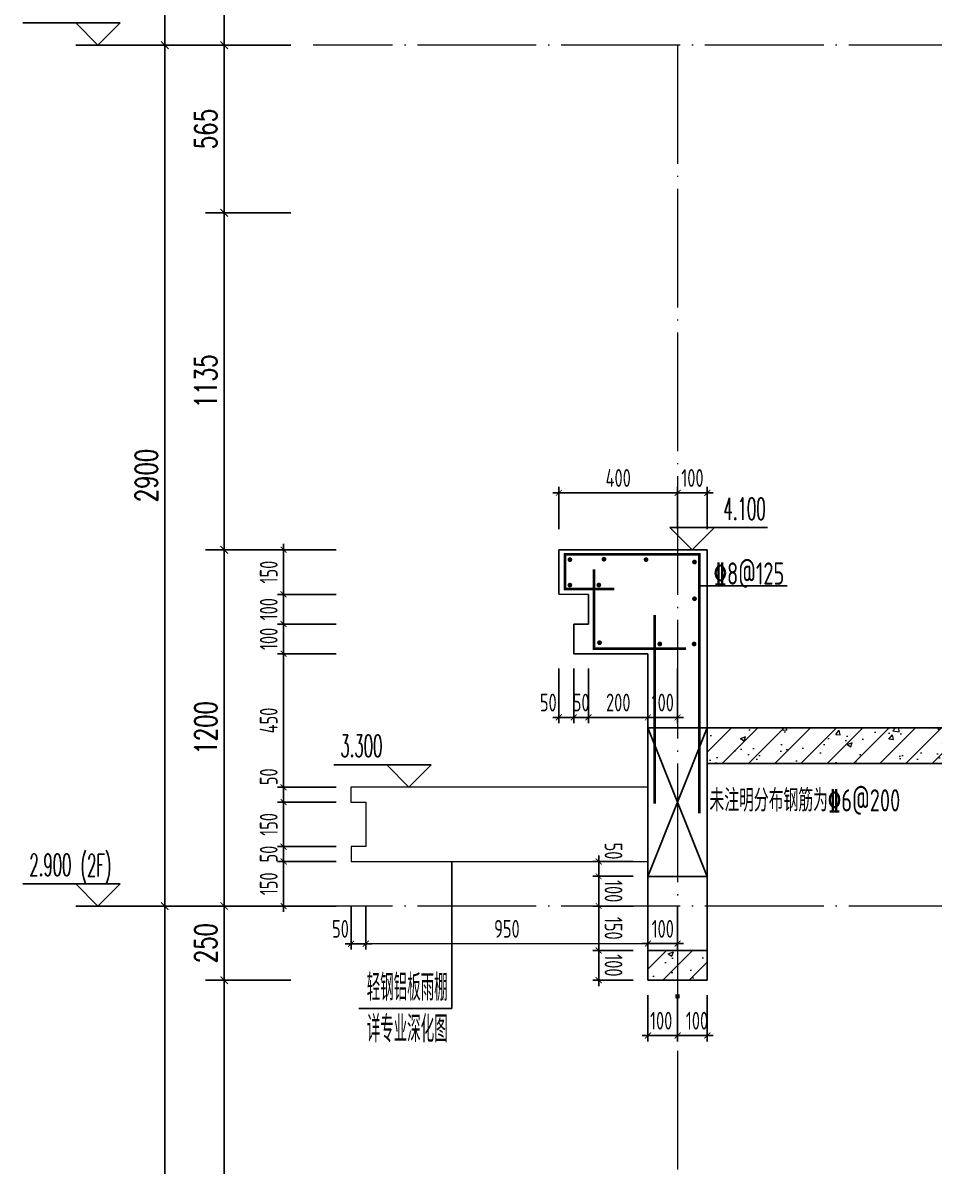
# Model space of a CAD drawing. Extents: x -668857 to 185752, y -270966 to 286822.
# Drawn here: x 134636 to 137705, y 125308 to 129160 of the extents above; entities that cross this region are included whole.
import ezdxf

# ---------------------------------------------------------------- set-up
doc = ezdxf.new("R2010")
doc.units = 0
doc.header["$LTSCALE"] = 1000
doc.linetypes.add('DOTE', pattern=[2.42, 2, -0.2, 0.02, -0.2])
doc.layers.get('0').update_dxf_attribs({"linetype": 'CONTINUOUS'})
doc.layers.get('DEFPOINTS').update_dxf_attribs({"linetype": 'CONTINUOUS'})
for name, color, linetype in [('DIM', 2, 'CONTINUOUS'), ('DIM_ELEV', 3, 'CONTINUOUS'), ('DIM_IDEN', 67, 'CONTINUOUS'), ('PUB_DIM', 3, 'CONTINUOUS'), ('PUB_TEXT', 2, 'CONTINUOUS'), ('REIN', 6, 'CONTINUOUS'), ('S-大样-砼线', 7, 'CONTINUOUS'), ('S-引出线', 40, 'CONTINUOUS'), ('TEXT', 2, 'CONTINUOUS'), ('WALL', 5, 'CONTINUOUS')]:
    doc.layers.add(name, color=color, linetype=linetype)
for name, color, linetype, lineweight in [('DOTE', 19, 'DOTE', 9), ('PUB_HATCH', 8, 'CONTINUOUS', 9), ('立面-普通轮廓', 7, 'CONTINUOUS', 18), ('细细', 250, 'CONTINUOUS', 0)]:
    doc.layers.add(name, color=color, linetype=linetype, lineweight=lineweight)
doc.styles.add('_TCH_DIM', font='SIMPLEX.shx', dxfattribs={"width": 0.7, "bigfont": 'GBCBIG.shx'})
doc.styles.add('_TCH_DIM_T3', font='SIMPLEX', dxfattribs={"width": 0.705882, "bigfont": 'GBCBIG'})
doc.styles.add('DIM_FONT_T3', font='SIMPLEX', dxfattribs={"width": 0.705882, "bigfont": 'GBCBIG'})
doc.styles.add('TSSD_DIMENSION', font='Tssdeng.shx', dxfattribs={"width": 0.7, "bigfont": 'tssdchn.shx'})
doc.styles.add('TSSD_REIN', font='tssdeng.shx', dxfattribs={"width": 0.7, "height": 300, "bigfont": 'tssdchn.shx'})
doc.dimstyles.new('_TCH_ARCH&&25', dxfattribs={"dimtxt": 74.375, "dimasz": 25, "dimexe": 62.5, "dimexo": 75, "dimgap": 25, "dimtad": 1, "dimdec": 0, "dimzin": 0, "dimdsep": 46, "dimtxsty": '_TCH_DIM_T3', "dimblk": 'ARCHTICK', "dimcen": 0.09, "dimclrt": 7, "dimazin": 0, "dimtfac": 1, "dimtdec": 0, "dimtix": 1, "dimtmove": 2, "dimatfit": 3, "dimldrblk": 'ARCHTICK', "dimfxl": 1, "dimtolj": 1, "dimtzin": 0, "dimarcsym": 0})
doc.dimstyles.new('TSSD_20_20', dxfattribs={"dimtxt": 60, "dimasz": 20, "dimexe": 20, "dimexo": 50, "dimgap": 20, "dimtad": 1, "dimdec": 0, "dimzin": 0, "dimdsep": 46, "dimtxsty": 'TSSD_DIMENSION', "dimblk": 'ARCHTICK', "dimblk1": 'ARCHTICK', "dimblk2": 'ARCHTICK', "dimcen": 0, "dimdle": 20, "dimclrt": 7, "dimadec": 0, "dimazin": 0, "dimtfac": 1, "dimtdec": 0, "dimtix": 1, "dimtmove": 2, "dimatfit": 3, "dimfxl": 1, "dimtolj": 1, "dimtzin": 0, "dimarcsym": 0})
pattern_1 = [(45, (-525879.05, 291727.59), (-44.194174, 44.194174), []), (50, (-525879.05, 291727.59), (179.315046, -15.688034), [18.75, -206.25]), (355, (-525879.05, 291727.6), (-34.687833, 188.048033), [15, -165]), (100.4514, (-525864.1, 291726.28), (144.627345, 172.359886), [15.935047, -175.28553]), (46.1842, (-525879.05, 291777.6), (266.81026, -41.379754), [28.125, -309.375]), (96.6356, (-525856.82, 291774.14), (233.66568, 243.52947), [23.90257, -262.92825]), (351.1842, (-525879.05, 291777.6), (233.66549, 243.52965), [22.5, -247.5]), (21, (-525854.05, 291765.09), (149.226763, -100.654723), [18.75, -206.25]), (326, (-525854.05, 291765.1), (60.828833, 181.28751), [15, -165]), (71.4514, (-525841.61, 291756.7), (210.055657, 80.632624), [15.935047, -175.28553]), (37.5, (-525879.05, 291727.59), (3.039964, 83.2234635), [0, -163, 0, -167.5, 0, -165.625]), (7.5, (-525879.05, 291727.59), (65.767384, 98.602928), [0, -95.5, 0, -159.25, 0, -63.125]), (327.5, (-525934.8, 291727.59), (133.455609, -5.638718), [0, -62.5, 0, -195, 0, -258.75]), (317.5, (-525959.8, 291727.59), (145.796542, 25.026246), [0, -81.25, 0, -129.5, 0, -183.75])]

# ---------------------------------------------------------------- blocks, each defined once
blk = doc.blocks.new('_ArchTick')
at = {"color": 0, "linetype": 'ByBlock', "const_width": 0.15}
blk.add_lwpolyline([(-0.5, -0.5), (0.5, 0.5)], dxfattribs=at)
blk = doc.blocks.new('*D1473')
at = {"layer": 'DEFPOINTS', "color": 0, "transparency": 16777216}
for p in [(135314.2, 125934.6), (135614.2, 125934.6), (135614.2, 123284.6)]:
    blk.add_point(p, dxfattribs=at)
at = {"layer": 'PUB_DIM', "color": 0, "lineweight": -2, "transparency": 16777216}
for p, q in [((135539.2, 125934.6), (135251.7, 125934.6)), ((135314.2, 123284.6), (135314.2, 125934.6)), ((135539.2, 123284.6), (135251.7, 123284.6))]:
    blk.add_line(p, q, dxfattribs=at)
at = {"layer": 'PUB_DIM', "color": 0, "lineweight": -2, "transparency": 16777216, "xscale": 25, "yscale": 25, "zscale": 25}
for p, rotation in [((135314.2, 125934.6), 90), ((135314.2, 123284.6), 270)]:
    blk.add_blockref('_ArchTick', p, dxfattribs=dict(at, rotation=rotation))
at = {"layer": 'PUB_DIM', "color": 7, "transparency": 16777216, "insert": (135252, 124609.6), "char_height": 74.38, "attachment_point": 5, "rotation": 90, "style": '_TCH_DIM_T3'}
blk.add_mtext('\\A1;2650', dxfattribs=at)
blk = doc.blocks.new('*D1475')
at = {"layer": 'DEFPOINTS', "color": 0, "transparency": 16777216}
for p in [(135114.2, 126184.6), (135614.2, 126184.6), (135614.2, 123284.6)]:
    blk.add_point(p, dxfattribs=at)
at = {"layer": 'PUB_DIM', "color": 0, "lineweight": -2, "transparency": 16777216}
for p, q in [((135539.2, 126184.6), (135051.7, 126184.6)), ((135114.2, 123284.6), (135114.2, 126184.6)), ((135539.2, 123284.6), (135051.7, 123284.6))]:
    blk.add_line(p, q, dxfattribs=at)
at = {"layer": 'PUB_DIM', "color": 0, "lineweight": -2, "transparency": 16777216, "xscale": 25, "yscale": 25, "zscale": 25}
for p, rotation in [((135114.2, 126184.6), 90), ((135114.2, 123284.6), 270)]:
    blk.add_blockref('_ArchTick', p, dxfattribs=dict(at, rotation=rotation))
at = {"layer": 'PUB_DIM', "color": 7, "transparency": 16777216, "insert": (135052, 124734.6), "char_height": 74.38, "attachment_point": 5, "rotation": 90, "style": '_TCH_DIM_T3'}
blk.add_mtext('\\A1;2900', dxfattribs=at)
blk = doc.blocks.new('*D2088')
at = {"layer": 'DEFPOINTS', "color": 0, "transparency": 16777216}
for p in [(136841.2, 127576.6), (136441.2, 127404.6), (136841.2, 127404.6)]:
    blk.add_point(p, dxfattribs=at)
at = {"layer": 'DIM', "color": 0, "lineweight": -2, "transparency": 16777216}
for p, q in [((136441.2, 127454.6), (136441.2, 127596.6)), ((136841.2, 127454.6), (136841.2, 127596.6)), ((136421.2, 127576.6), (136861.2, 127576.6))]:
    blk.add_line(p, q, dxfattribs=at)
at = {"layer": 'DIM', "color": 0, "lineweight": -2, "transparency": 16777216, "xscale": 20, "yscale": 20, "zscale": 20, "rotation": 180}
blk.add_blockref('_ArchTick', (136441.2, 127576.6), dxfattribs=at)
at = {"layer": 'DIM', "color": 0, "lineweight": -2, "transparency": 16777216, "xscale": 20, "yscale": 20, "zscale": 20}
blk.add_blockref('_ArchTick', (136841.2, 127576.6), dxfattribs=at)
at = {"layer": 'DIM', "color": 7, "transparency": 16777216, "insert": (136641.2, 127626.6), "char_height": 60, "attachment_point": 5, "style": 'TSSD_DIMENSION'}
blk.add_mtext('\\A1;400', dxfattribs=at)
blk = doc.blocks.new('*D2089')
at = {"layer": 'DEFPOINTS', "color": 0, "transparency": 16777216}
for p in [(136941.1, 127576.6), (136841.2, 127404.6), (136941.1, 127404.6)]:
    blk.add_point(p, dxfattribs=at)
at = {"layer": 'DIM', "color": 0, "lineweight": -2, "transparency": 16777216}
for p, q in [((136841.2, 127454.6), (136841.2, 127596.6)), ((136941.1, 127454.6), (136941.1, 127596.6)), ((136841.2, 127576.6), (136821.2, 127576.6)), ((136841.2, 127576.6), (136941.1, 127576.6)), ((136941.1, 127576.6), (136961.1, 127576.6))]:
    blk.add_line(p, q, dxfattribs=at)
at = {"layer": 'DIM', "color": 0, "lineweight": -2, "transparency": 16777216, "xscale": 20, "yscale": 20, "zscale": 20}
blk.add_blockref('_ArchTick', (136841.2, 127576.6), dxfattribs=at)
at = {"layer": 'DIM', "color": 0, "lineweight": -2, "transparency": 16777216, "xscale": 20, "yscale": 20, "zscale": 20, "rotation": 180}
blk.add_blockref('_ArchTick', (136941.1, 127576.6), dxfattribs=at)
at = {"layer": 'DIM', "color": 7, "transparency": 16777216, "insert": (136891.2, 127626.6), "char_height": 60, "attachment_point": 5, "style": 'TSSD_DIMENSION'}
blk.add_mtext('\\A1;100', dxfattribs=at)
blk = doc.blocks.new('*D2090')
at = {"layer": 'DEFPOINTS', "color": 0, "transparency": 16777216}
for p in [(136741.3, 125934.6), (136841.2, 125934.6), (136841.2, 125748.4)]:
    blk.add_point(p, dxfattribs=at)
at = {"layer": 'DIM', "color": 0, "lineweight": -2, "transparency": 16777216}
for p, q in [((136741.3, 125884.6), (136741.3, 125728.4)), ((136841.2, 125884.6), (136841.2, 125728.4)), ((136721.3, 125748.4), (136861.3, 125748.4))]:
    blk.add_line(p, q, dxfattribs=at)
at = {"layer": 'DIM', "color": 0, "lineweight": -2, "transparency": 16777216, "xscale": 20, "yscale": 20, "zscale": 20}
for p, rotation in [((136741.3, 125748.4), 180.0003565256018), ((136841.2, 125748.4), 0.0003565256018468999)]:
    blk.add_blockref('_ArchTick', p, dxfattribs=dict(at, rotation=rotation))
at = {"layer": 'DIM', "color": 7, "transparency": 16777216, "insert": (136785.9, 125798.4), "char_height": 60, "attachment_point": 5, "rotation": 0.0004, "style": 'TSSD_DIMENSION'}
blk.add_mtext('\\A1;100', dxfattribs=at)
blk = doc.blocks.new('*D2091')
at = {"layer": 'DEFPOINTS', "color": 0, "transparency": 16777216}
for p in [(136841.2, 125934.6), (136941.3, 125934.6), (136941.3, 125748.4)]:
    blk.add_point(p, dxfattribs=at)
at = {"layer": 'DIM', "color": 0, "lineweight": -2, "transparency": 16777216}
for p, q in [((136841.2, 125884.6), (136841.2, 125728.4)), ((136941.3, 125884.6), (136941.3, 125728.4)), ((136841.2, 125748.4), (136821.3, 125748.4)), ((136841.2, 125748.4), (136941.3, 125748.4)), ((136941.3, 125748.4), (136961.3, 125748.4))]:
    blk.add_line(p, q, dxfattribs=at)
at = {"layer": 'DIM', "color": 0, "lineweight": -2, "transparency": 16777216, "xscale": 20, "yscale": 20, "zscale": 20}
for p, rotation in [((136841.2, 125748.4), 0.0003565256035997777), ((136941.3, 125748.4), 180.0003565256036)]:
    blk.add_blockref('_ArchTick', p, dxfattribs=dict(at, rotation=rotation))
at = {"layer": 'DIM', "color": 7, "transparency": 16777216, "insert": (136906.6, 125798.4), "char_height": 60, "attachment_point": 5, "rotation": 0.0004, "style": 'TSSD_DIMENSION'}
blk.add_mtext('\\A1;100', dxfattribs=at)
blk = doc.blocks.new('*D2092')
at = {"layer": 'DEFPOINTS', "color": 0, "transparency": 16777216}
for p in [(135741.3, 126234.4), (135791.3, 126234.4), (135791.3, 126057.7)]:
    blk.add_point(p, dxfattribs=at)
at = {"layer": 'DIM', "color": 0, "lineweight": -2, "transparency": 16777216}
for p, q in [((135741.3, 126184.4), (135741.3, 126037.7)), ((135791.3, 126184.4), (135791.3, 126037.7)), ((135721.3, 126057.7), (135811.3, 126057.7))]:
    blk.add_line(p, q, dxfattribs=at)
at = {"layer": 'DIM', "color": 0, "lineweight": -2, "transparency": 16777216, "xscale": 20, "yscale": 20, "zscale": 20}
for p, rotation in [((135741.3, 126057.7), 180.0082805803449), ((135791.3, 126057.7), 0.008280580344901943)]:
    blk.add_blockref('_ArchTick', p, dxfattribs=dict(at, rotation=rotation))
at = {"layer": 'DIM', "color": 7, "transparency": 16777216, "insert": (135705.8, 126107.7), "char_height": 60, "attachment_point": 5, "rotation": 0.0083, "style": 'TSSD_DIMENSION'}
blk.add_mtext('\\A1;50', dxfattribs=at)
blk = doc.blocks.new('*D2093')
at = {"layer": 'DEFPOINTS', "color": 0, "transparency": 16777216}
for p in [(135791.3, 126234.4), (136741.3, 126234.5), (136741.3, 126057.9)]:
    blk.add_point(p, dxfattribs=at)
at = {"layer": 'DIM', "color": 0, "lineweight": -2, "transparency": 16777216}
for p, q in [((135791.3, 126184.4), (135791.3, 126037.7)), ((136741.3, 126184.5), (136741.3, 126037.9)), ((135771.3, 126057.7), (136761.3, 126057.9))]:
    blk.add_line(p, q, dxfattribs=at)
at = {"layer": 'DIM', "color": 0, "lineweight": -2, "transparency": 16777216, "xscale": 20, "yscale": 20, "zscale": 20}
for p, rotation in [((135791.3, 126057.7), 180.008280580344), ((136741.3, 126057.9), 0.008280580343985943)]:
    blk.add_blockref('_ArchTick', p, dxfattribs=dict(at, rotation=rotation))
at = {"layer": 'DIM', "color": 7, "transparency": 16777216, "insert": (136266.3, 126107.8), "char_height": 60, "attachment_point": 5, "rotation": 0.0083, "style": 'TSSD_DIMENSION'}
blk.add_mtext('\\A1;950', dxfattribs=at)
blk = doc.blocks.new('*D2094')
at = {"layer": 'DEFPOINTS', "color": 0, "transparency": 16777216}
for p in [(136741.3, 126234.5), (136841.3, 126234.6), (136841.3, 126057.9)]:
    blk.add_point(p, dxfattribs=at)
at = {"layer": 'DIM', "color": 0, "lineweight": -2, "transparency": 16777216}
for p, q in [((136741.3, 126184.5), (136741.3, 126037.9)), ((136841.3, 126184.6), (136841.3, 126037.9)), ((136741.3, 126057.9), (136721.3, 126057.9)), ((136741.3, 126057.9), (136841.3, 126057.9)), ((136841.3, 126057.9), (136861.3, 126057.9))]:
    blk.add_line(p, q, dxfattribs=at)
at = {"layer": 'DIM', "color": 0, "lineweight": -2, "transparency": 16777216, "xscale": 20, "yscale": 20, "zscale": 20}
for p, rotation in [((136741.3, 126057.9), 0.008280580347808097), ((136841.3, 126057.9), 180.0082805803478)]:
    blk.add_blockref('_ArchTick', p, dxfattribs=dict(at, rotation=rotation))
at = {"layer": 'DIM', "color": 7, "transparency": 16777216, "insert": (136791.3, 126107.9), "char_height": 60, "attachment_point": 5, "rotation": 0.0083, "style": 'TSSD_DIMENSION'}
blk.add_mtext('\\A1;100', dxfattribs=at)
blk = doc.blocks.new('*D2095')
at = {"layer": 'DEFPOINTS', "color": 0, "transparency": 16777216}
for p in [(136575.4, 126034.7), (136741.3, 126034.7), (136741.3, 125934.6)]:
    blk.add_point(p, dxfattribs=at)
at = {"layer": 'DIM', "color": 0, "lineweight": -2, "transparency": 16777216}
for p, q in [((136575.4, 126034.7), (136575.4, 126054.7)), ((136691.3, 126034.7), (136555.4, 126034.7)), ((136575.4, 125934.6), (136575.4, 126034.7)), ((136691.3, 125934.6), (136555.4, 125934.6)), ((136575.4, 125934.6), (136575.4, 125914.6))]:
    blk.add_line(p, q, dxfattribs=at)
at = {"layer": 'DIM', "color": 0, "lineweight": -2, "transparency": 16777216, "xscale": 20, "yscale": 20, "zscale": 20}
for p, rotation in [((136575.4, 126034.7), 270.0004298410522), ((136575.4, 125934.6), 90.0004298410522)]:
    blk.add_blockref('_ArchTick', p, dxfattribs=dict(at, rotation=rotation))
at = {"layer": 'DIM', "color": 7, "transparency": 16777216, "insert": (136625.4, 125984.6), "char_height": 60, "attachment_point": 5, "rotation": 270.0004, "style": 'TSSD_DIMENSION'}
blk.add_mtext('\\A1;100', dxfattribs=at)
blk = doc.blocks.new('*D2096')
at = {"layer": 'DEFPOINTS', "color": 0, "transparency": 16777216}
for p in [(136575.4, 126184.6), (136741.3, 126184.6), (136741.3, 126034.7)]:
    blk.add_point(p, dxfattribs=at)
at = {"layer": 'DIM', "color": 0, "lineweight": -2, "transparency": 16777216}
for p, q in [((136691.3, 126184.6), (136555.4, 126184.6)), ((136575.4, 126014.7), (136575.4, 126204.6)), ((136691.3, 126034.7), (136555.4, 126034.7))]:
    blk.add_line(p, q, dxfattribs=at)
at = {"layer": 'DIM', "color": 0, "lineweight": -2, "transparency": 16777216, "xscale": 20, "yscale": 20, "zscale": 20}
for p, rotation in [((136575.4, 126184.6), 90.000503348992), ((136575.4, 126034.7), 270.000503348992)]:
    blk.add_blockref('_ArchTick', p, dxfattribs=dict(at, rotation=rotation))
at = {"layer": 'DIM', "color": 7, "transparency": 16777216, "insert": (136625.4, 126109.6), "char_height": 60, "attachment_point": 5, "rotation": 270.0005, "style": 'TSSD_DIMENSION'}
blk.add_mtext('\\A1;150', dxfattribs=at)
blk = doc.blocks.new('*D2097')
at = {"layer": 'DEFPOINTS', "color": 0, "transparency": 16777216}
for p in [(136575.4, 126284.7), (136741.3, 126284.7), (136741.3, 126184.6)]:
    blk.add_point(p, dxfattribs=at)
at = {"layer": 'DIM', "color": 0, "lineweight": -2, "transparency": 16777216}
for p, q in [((136691.3, 126284.7), (136555.4, 126284.7)), ((136575.4, 126284.7), (136575.4, 126304.7)), ((136575.4, 126184.6), (136575.4, 126284.7)), ((136691.3, 126184.6), (136555.4, 126184.6)), ((136575.4, 126184.6), (136575.4, 126164.6))]:
    blk.add_line(p, q, dxfattribs=at)
at = {"layer": 'DIM', "color": 0, "lineweight": -2, "transparency": 16777216, "xscale": 20, "yscale": 20, "zscale": 20}
for p, rotation in [((136575.4, 126284.7), 270.0005033489962), ((136575.4, 126184.6), 90.00050334899619)]:
    blk.add_blockref('_ArchTick', p, dxfattribs=dict(at, rotation=rotation))
at = {"layer": 'DIM', "color": 7, "transparency": 16777216, "insert": (136625.4, 126234.6), "char_height": 60, "attachment_point": 5, "rotation": 270.0005, "style": 'TSSD_DIMENSION'}
blk.add_mtext('\\A1;100', dxfattribs=at)
blk = doc.blocks.new('*D2098')
at = {"layer": 'DEFPOINTS', "color": 0, "transparency": 16777216}
for p in [(136575.4, 126334.4), (136741.3, 126334.4), (136741.3, 126284.7)]:
    blk.add_point(p, dxfattribs=at)
at = {"layer": 'DIM', "color": 0, "lineweight": -2, "transparency": 16777216}
for p, q in [((136691.3, 126334.4), (136555.4, 126334.4)), ((136575.4, 126264.7), (136575.4, 126354.4)), ((136691.3, 126284.7), (136555.4, 126284.7))]:
    blk.add_line(p, q, dxfattribs=at)
at = {"layer": 'DIM', "color": 0, "lineweight": -2, "transparency": 16777216, "xscale": 20, "yscale": 20, "zscale": 20}
for p, rotation in [((136575.4, 126334.4), 90.00050334895163), ((136575.4, 126284.7), 270.0005033489516)]:
    blk.add_blockref('_ArchTick', p, dxfattribs=dict(at, rotation=rotation))
at = {"layer": 'DIM', "color": 7, "transparency": 16777216, "insert": (136625.4, 126369.9), "char_height": 60, "attachment_point": 5, "rotation": 270.0005, "style": 'TSSD_DIMENSION'}
blk.add_mtext('\\A1;50', dxfattribs=at)
blk = doc.blocks.new('*D2099')
at = {"layer": 'DEFPOINTS', "color": 0, "transparency": 16777216}
for p in [(136441.2, 127034.6), (136491.2, 127034.6), (136491.2, 126820.1)]:
    blk.add_point(p, dxfattribs=at)
at = {"layer": 'DIM', "color": 0, "lineweight": -2, "transparency": 16777216}
for p, q in [((136441.2, 126984.6), (136441.2, 126800.1)), ((136491.2, 126984.6), (136491.2, 126800.1)), ((136421.2, 126820.1), (136511.2, 126820.1))]:
    blk.add_line(p, q, dxfattribs=at)
at = {"layer": 'DIM', "color": 0, "lineweight": -2, "transparency": 16777216, "xscale": 20, "yscale": 20, "zscale": 20, "rotation": 180}
blk.add_blockref('_ArchTick', (136441.2, 126820.1), dxfattribs=at)
at = {"layer": 'DIM', "color": 0, "lineweight": -2, "transparency": 16777216, "xscale": 20, "yscale": 20, "zscale": 20}
blk.add_blockref('_ArchTick', (136491.2, 126820.1), dxfattribs=at)
at = {"layer": 'DIM', "color": 7, "transparency": 16777216, "insert": (136405.7, 126870.1), "char_height": 60, "attachment_point": 5, "style": 'TSSD_DIMENSION'}
blk.add_mtext('\\A1;50', dxfattribs=at)
blk = doc.blocks.new('*D2100')
at = {"layer": 'DEFPOINTS', "color": 0, "transparency": 16777216}
for p in [(136491.2, 127034.6), (136541.3, 127034.6), (136541.3, 126820.1)]:
    blk.add_point(p, dxfattribs=at)
at = {"layer": 'DIM', "color": 0, "lineweight": -2, "transparency": 16777216}
for p, q in [((136491.2, 126984.6), (136491.2, 126800.1)), ((136541.3, 126984.6), (136541.3, 126800.1)), ((136491.2, 126820.1), (136471.2, 126820.1)), ((136491.2, 126820.1), (136541.3, 126820.1)), ((136541.3, 126820.1), (136561.3, 126820.1))]:
    blk.add_line(p, q, dxfattribs=at)
at = {"layer": 'DIM', "color": 0, "lineweight": -2, "transparency": 16777216, "xscale": 20, "yscale": 20, "zscale": 20}
blk.add_blockref('_ArchTick', (136491.2, 126820.1), dxfattribs=at)
at = {"layer": 'DIM', "color": 0, "lineweight": -2, "transparency": 16777216, "xscale": 20, "yscale": 20, "zscale": 20, "rotation": 180}
blk.add_blockref('_ArchTick', (136541.3, 126820.1), dxfattribs=at)
at = {"layer": 'DIM', "color": 7, "transparency": 16777216, "insert": (136516.3, 126870.1), "char_height": 60, "attachment_point": 5, "style": 'TSSD_DIMENSION'}
blk.add_mtext('\\A1;50', dxfattribs=at)
blk = doc.blocks.new('*D2101')
at = {"layer": 'DEFPOINTS', "color": 0, "transparency": 16777216}
for p in [(136541.3, 127034.6), (136741.3, 127034.6), (136741.3, 126820.1)]:
    blk.add_point(p, dxfattribs=at)
at = {"layer": 'DIM', "color": 0, "lineweight": -2, "transparency": 16777216}
for p, q in [((136541.3, 126984.6), (136541.3, 126800.1)), ((136741.3, 126984.6), (136741.3, 126800.1)), ((136521.3, 126820.1), (136761.3, 126820.1))]:
    blk.add_line(p, q, dxfattribs=at)
at = {"layer": 'DIM', "color": 0, "lineweight": -2, "transparency": 16777216, "xscale": 20, "yscale": 20, "zscale": 20, "rotation": 180}
blk.add_blockref('_ArchTick', (136541.3, 126820.1), dxfattribs=at)
at = {"layer": 'DIM', "color": 0, "lineweight": -2, "transparency": 16777216, "xscale": 20, "yscale": 20, "zscale": 20}
blk.add_blockref('_ArchTick', (136741.3, 126820.1), dxfattribs=at)
at = {"layer": 'DIM', "color": 7, "transparency": 16777216, "insert": (136641.3, 126870.1), "char_height": 60, "attachment_point": 5, "style": 'TSSD_DIMENSION'}
blk.add_mtext('\\A1;200', dxfattribs=at)
blk = doc.blocks.new('*D2102')
at = {"layer": 'DEFPOINTS', "color": 0, "transparency": 16777216}
for p in [(136741.3, 127034.6), (136841.2, 127034.6), (136841.2, 126820.1)]:
    blk.add_point(p, dxfattribs=at)
at = {"layer": 'DIM', "color": 0, "lineweight": -2, "transparency": 16777216}
for p, q in [((136741.3, 126984.6), (136741.3, 126800.1)), ((136841.2, 126984.6), (136841.2, 126800.1)), ((136741.3, 126820.1), (136721.3, 126820.1)), ((136741.3, 126820.1), (136841.2, 126820.1)), ((136841.2, 126820.1), (136861.2, 126820.1))]:
    blk.add_line(p, q, dxfattribs=at)
at = {"layer": 'DIM', "color": 0, "lineweight": -2, "transparency": 16777216, "xscale": 20, "yscale": 20, "zscale": 20}
blk.add_blockref('_ArchTick', (136741.3, 126820.1), dxfattribs=at)
at = {"layer": 'DIM', "color": 0, "lineweight": -2, "transparency": 16777216, "xscale": 20, "yscale": 20, "zscale": 20, "rotation": 180}
blk.add_blockref('_ArchTick', (136841.2, 126820.1), dxfattribs=at)
at = {"layer": 'DIM', "color": 7, "transparency": 16777216, "insert": (136791.3, 126870.1), "char_height": 60, "attachment_point": 5, "style": 'TSSD_DIMENSION'}
blk.add_mtext('\\A1;100', dxfattribs=at)
blk = doc.blocks.new('*D2103')
at = {"layer": 'DEFPOINTS', "color": 0, "transparency": 16777216}
for p in [(135514.2, 126334.6), (135741.3, 126334.6), (135741.3, 126184.6)]:
    blk.add_point(p, dxfattribs=at)
at = {"layer": 'DIM', "color": 0, "lineweight": -2, "transparency": 16777216}
for p, q in [((135691.3, 126334.6), (135494.2, 126334.6)), ((135514.2, 126164.6), (135514.2, 126354.6)), ((135691.3, 126184.6), (135494.2, 126184.6))]:
    blk.add_line(p, q, dxfattribs=at)
at = {"layer": 'DIM', "color": 0, "lineweight": -2, "transparency": 16777216, "xscale": 20, "yscale": 20, "zscale": 20}
for p, rotation in [((135514.2, 126334.6), 90), ((135514.2, 126184.6), 270)]:
    blk.add_blockref('_ArchTick', p, dxfattribs=dict(at, rotation=rotation))
at = {"layer": 'DIM', "color": 7, "transparency": 16777216, "insert": (135464.2, 126259.6), "char_height": 60, "attachment_point": 5, "rotation": 90, "style": 'TSSD_DIMENSION'}
blk.add_mtext('\\A1;150', dxfattribs=at)
blk = doc.blocks.new('*D2104')
at = {"layer": 'DEFPOINTS', "color": 0, "transparency": 16777216}
for p in [(135514.2, 126384.6), (135741.3, 126384.6), (135741.3, 126334.6)]:
    blk.add_point(p, dxfattribs=at)
at = {"layer": 'DIM', "color": 0, "lineweight": -2, "transparency": 16777216}
for p, q in [((135514.2, 126384.6), (135514.2, 126404.6)), ((135691.3, 126384.6), (135494.2, 126384.6)), ((135514.2, 126334.6), (135514.2, 126384.6)), ((135691.3, 126334.6), (135494.2, 126334.6)), ((135514.2, 126334.6), (135514.2, 126314.6))]:
    blk.add_line(p, q, dxfattribs=at)
at = {"layer": 'DIM', "color": 0, "lineweight": -2, "transparency": 16777216, "xscale": 20, "yscale": 20, "zscale": 20}
for p, rotation in [((135514.2, 126384.6), 270), ((135514.2, 126334.6), 90)]:
    blk.add_blockref('_ArchTick', p, dxfattribs=dict(at, rotation=rotation))
at = {"layer": 'DIM', "color": 7, "transparency": 16777216, "insert": (135464.2, 126359.6), "char_height": 60, "attachment_point": 5, "rotation": 90, "style": 'TSSD_DIMENSION'}
blk.add_mtext('\\A1;50', dxfattribs=at)
blk = doc.blocks.new('*D2105')
at = {"layer": 'DEFPOINTS', "color": 0, "transparency": 16777216}
for p in [(135514.2, 126534.6), (135741.3, 126534.6), (135741.3, 126384.6)]:
    blk.add_point(p, dxfattribs=at)
at = {"layer": 'DIM', "color": 0, "lineweight": -2, "transparency": 16777216}
for p, q in [((135514.2, 126364.6), (135514.2, 126554.6)), ((135691.3, 126534.6), (135494.2, 126534.6)), ((135691.3, 126384.6), (135494.2, 126384.6))]:
    blk.add_line(p, q, dxfattribs=at)
at = {"layer": 'DIM', "color": 0, "lineweight": -2, "transparency": 16777216, "xscale": 20, "yscale": 20, "zscale": 20}
for p, rotation in [((135514.2, 126534.6), 90), ((135514.2, 126384.6), 270)]:
    blk.add_blockref('_ArchTick', p, dxfattribs=dict(at, rotation=rotation))
at = {"layer": 'DIM', "color": 7, "transparency": 16777216, "insert": (135464.2, 126459.6), "char_height": 60, "attachment_point": 5, "rotation": 90, "style": 'TSSD_DIMENSION'}
blk.add_mtext('\\A1;150', dxfattribs=at)
blk = doc.blocks.new('*D2106')
at = {"layer": 'DEFPOINTS', "color": 0, "transparency": 16777216}
for p in [(135514.2, 126584.6), (135741.3, 126584.6), (135741.3, 126534.6)]:
    blk.add_point(p, dxfattribs=at)
at = {"layer": 'DIM', "color": 0, "lineweight": -2, "transparency": 16777216}
for p, q in [((135514.2, 126514.6), (135514.2, 126604.6)), ((135691.3, 126584.6), (135494.2, 126584.6)), ((135691.3, 126534.6), (135494.2, 126534.6))]:
    blk.add_line(p, q, dxfattribs=at)
at = {"layer": 'DIM', "color": 0, "lineweight": -2, "transparency": 16777216, "xscale": 20, "yscale": 20, "zscale": 20}
for p, rotation in [((135514.2, 126584.6), 90), ((135514.2, 126534.6), 270)]:
    blk.add_blockref('_ArchTick', p, dxfattribs=dict(at, rotation=rotation))
at = {"layer": 'DIM', "color": 7, "transparency": 16777216, "insert": (135464.2, 126620.1), "char_height": 60, "attachment_point": 5, "rotation": 90, "style": 'TSSD_DIMENSION'}
blk.add_mtext('\\A1;50', dxfattribs=at)
blk = doc.blocks.new('*D2107')
at = {"layer": 'DEFPOINTS', "color": 0, "transparency": 16777216}
for p in [(135514.2, 127034.6), (135741.3, 127034.6), (135741.3, 126584.6)]:
    blk.add_point(p, dxfattribs=at)
at = {"layer": 'DIM', "color": 0, "lineweight": -2, "transparency": 16777216}
for p, q in [((135514.2, 126564.6), (135514.2, 127054.6)), ((135691.3, 127034.6), (135494.2, 127034.6)), ((135691.3, 126584.6), (135494.2, 126584.6))]:
    blk.add_line(p, q, dxfattribs=at)
at = {"layer": 'DIM', "color": 0, "lineweight": -2, "transparency": 16777216, "xscale": 20, "yscale": 20, "zscale": 20}
for p, rotation in [((135514.2, 127034.6), 90), ((135514.2, 126584.6), 270)]:
    blk.add_blockref('_ArchTick', p, dxfattribs=dict(at, rotation=rotation))
at = {"layer": 'DIM', "color": 7, "transparency": 16777216, "insert": (135464.2, 126809.6), "char_height": 60, "attachment_point": 5, "rotation": 90, "style": 'TSSD_DIMENSION'}
blk.add_mtext('\\A1;450', dxfattribs=at)
blk = doc.blocks.new('*D2108')
at = {"layer": 'DEFPOINTS', "color": 0, "transparency": 16777216}
for p in [(135514.2, 127134.6), (135741.3, 127134.6), (135741.3, 127034.6)]:
    blk.add_point(p, dxfattribs=at)
at = {"layer": 'DIM', "color": 0, "lineweight": -2, "transparency": 16777216}
for p, q in [((135691.3, 127134.6), (135494.2, 127134.6)), ((135514.2, 127134.6), (135514.2, 127154.6)), ((135514.2, 127034.6), (135514.2, 127134.6)), ((135691.3, 127034.6), (135494.2, 127034.6)), ((135514.2, 127034.6), (135514.2, 127014.6))]:
    blk.add_line(p, q, dxfattribs=at)
at = {"layer": 'DIM', "color": 0, "lineweight": -2, "transparency": 16777216, "xscale": 20, "yscale": 20, "zscale": 20}
for p, rotation in [((135514.2, 127134.6), 270), ((135514.2, 127034.6), 90)]:
    blk.add_blockref('_ArchTick', p, dxfattribs=dict(at, rotation=rotation))
at = {"layer": 'DIM', "color": 7, "transparency": 16777216, "insert": (135464.2, 127084.6), "char_height": 60, "attachment_point": 5, "rotation": 90, "style": 'TSSD_DIMENSION'}
blk.add_mtext('\\A1;100', dxfattribs=at)
blk = doc.blocks.new('*D2109')
at = {"layer": 'DEFPOINTS', "color": 0, "transparency": 16777216}
for p in [(135514.2, 127234.6), (135741.3, 127234.6), (135741.3, 127134.6)]:
    blk.add_point(p, dxfattribs=at)
at = {"layer": 'DIM', "color": 0, "lineweight": -2, "transparency": 16777216}
for p, q in [((135514.2, 127234.6), (135514.2, 127254.6)), ((135691.3, 127234.6), (135494.2, 127234.6)), ((135514.2, 127134.6), (135514.2, 127234.6)), ((135691.3, 127134.6), (135494.2, 127134.6)), ((135514.2, 127134.6), (135514.2, 127114.6))]:
    blk.add_line(p, q, dxfattribs=at)
at = {"layer": 'DIM', "color": 0, "lineweight": -2, "transparency": 16777216, "xscale": 20, "yscale": 20, "zscale": 20}
for p, rotation in [((135514.2, 127234.6), 270), ((135514.2, 127134.6), 90)]:
    blk.add_blockref('_ArchTick', p, dxfattribs=dict(at, rotation=rotation))
at = {"layer": 'DIM', "color": 7, "transparency": 16777216, "insert": (135464.2, 127184.6), "char_height": 60, "attachment_point": 5, "rotation": 90, "style": 'TSSD_DIMENSION'}
blk.add_mtext('\\A1;100', dxfattribs=at)
blk = doc.blocks.new('*D2110')
at = {"layer": 'DEFPOINTS', "color": 0, "transparency": 16777216}
for p in [(135514.2, 127384.6), (135741.3, 127384.6), (135741.3, 127234.6)]:
    blk.add_point(p, dxfattribs=at)
at = {"layer": 'DIM', "color": 0, "lineweight": -2, "transparency": 16777216}
for p, q in [((135514.2, 127214.6), (135514.2, 127404.6)), ((135691.3, 127384.6), (135494.2, 127384.6)), ((135691.3, 127234.6), (135494.2, 127234.6))]:
    blk.add_line(p, q, dxfattribs=at)
at = {"layer": 'DIM', "color": 0, "lineweight": -2, "transparency": 16777216, "xscale": 20, "yscale": 20, "zscale": 20}
for p, rotation in [((135514.2, 127384.6), 90), ((135514.2, 127234.6), 270)]:
    blk.add_blockref('_ArchTick', p, dxfattribs=dict(at, rotation=rotation))
at = {"layer": 'DIM', "color": 7, "transparency": 16777216, "insert": (135464.2, 127309.6), "char_height": 60, "attachment_point": 5, "rotation": 90, "style": 'TSSD_DIMENSION'}
blk.add_mtext('\\A1;150', dxfattribs=at)
blk = doc.blocks.new('*D2124')
at = {"layer": 'DEFPOINTS', "color": 0, "transparency": 16777216}
for p in [(135314.2, 126184.6), (135614.2, 126184.6), (135614.2, 125934.6)]:
    blk.add_point(p, dxfattribs=at)
at = {"layer": 'PUB_DIM', "color": 0, "lineweight": -2, "transparency": 16777216}
for p, q in [((135539.2, 126184.6), (135251.7, 126184.6)), ((135314.2, 125934.6), (135314.2, 126184.6)), ((135539.2, 125934.6), (135251.7, 125934.6))]:
    blk.add_line(p, q, dxfattribs=at)
at = {"layer": 'PUB_DIM', "color": 0, "lineweight": -2, "transparency": 16777216, "xscale": 25, "yscale": 25, "zscale": 25}
for p, rotation in [((135314.2, 126184.6), 90), ((135314.2, 125934.6), 270)]:
    blk.add_blockref('_ArchTick', p, dxfattribs=dict(at, rotation=rotation))
at = {"layer": 'PUB_DIM', "color": 7, "transparency": 16777216, "insert": (135252, 126059.6), "char_height": 74.38, "attachment_point": 5, "rotation": 90, "style": '_TCH_DIM_T3'}
blk.add_mtext('\\A1;250', dxfattribs=at)
blk = doc.blocks.new('*D2125')
at = {"layer": 'DEFPOINTS', "color": 0, "transparency": 16777216}
for p in [(135314.2, 127384.6), (135614.2, 127384.6), (135614.2, 126184.6)]:
    blk.add_point(p, dxfattribs=at)
at = {"layer": 'PUB_DIM', "color": 0, "lineweight": -2, "transparency": 16777216}
for p, q in [((135539.2, 127384.6), (135251.7, 127384.6)), ((135314.2, 126184.6), (135314.2, 127384.6)), ((135539.2, 126184.6), (135251.7, 126184.6))]:
    blk.add_line(p, q, dxfattribs=at)
at = {"layer": 'PUB_DIM', "color": 0, "lineweight": -2, "transparency": 16777216, "xscale": 25, "yscale": 25, "zscale": 25}
for p, rotation in [((135314.2, 127384.6), 90), ((135314.2, 126184.6), 270)]:
    blk.add_blockref('_ArchTick', p, dxfattribs=dict(at, rotation=rotation))
at = {"layer": 'PUB_DIM', "color": 7, "transparency": 16777216, "insert": (135252, 126784.6), "char_height": 74.38, "attachment_point": 5, "rotation": 90, "style": '_TCH_DIM_T3'}
blk.add_mtext('\\A1;1200', dxfattribs=at)
blk = doc.blocks.new('*D2126')
at = {"layer": 'DEFPOINTS', "color": 0, "transparency": 16777216}
for p in [(135314.2, 128519.6), (135614.2, 128519.6), (135614.2, 127384.6)]:
    blk.add_point(p, dxfattribs=at)
at = {"layer": 'PUB_DIM', "color": 0, "lineweight": -2, "transparency": 16777216}
for p, q in [((135539.2, 128519.6), (135251.7, 128519.6)), ((135314.2, 127384.6), (135314.2, 128519.6)), ((135539.2, 127384.6), (135251.7, 127384.6))]:
    blk.add_line(p, q, dxfattribs=at)
at = {"layer": 'PUB_DIM', "color": 0, "lineweight": -2, "transparency": 16777216, "xscale": 25, "yscale": 25, "zscale": 25}
for p, rotation in [((135314.2, 128519.6), 90), ((135314.2, 127384.6), 270)]:
    blk.add_blockref('_ArchTick', p, dxfattribs=dict(at, rotation=rotation))
at = {"layer": 'PUB_DIM', "color": 7, "transparency": 16777216, "insert": (135252, 127952.1), "char_height": 74.38, "attachment_point": 5, "rotation": 90, "style": '_TCH_DIM_T3'}
blk.add_mtext('\\A1;1135', dxfattribs=at)
blk = doc.blocks.new('*D2127')
at = {"layer": 'DEFPOINTS', "color": 0, "transparency": 16777216}
for p in [(135314.2, 129084.6), (135614.2, 129084.6), (135614.2, 128519.6)]:
    blk.add_point(p, dxfattribs=at)
at = {"layer": 'PUB_DIM', "color": 0, "lineweight": -2, "transparency": 16777216}
for p, q in [((135539.2, 129084.6), (135251.7, 129084.6)), ((135314.2, 128519.6), (135314.2, 129084.6)), ((135539.2, 128519.6), (135251.7, 128519.6))]:
    blk.add_line(p, q, dxfattribs=at)
at = {"layer": 'PUB_DIM', "color": 0, "lineweight": -2, "transparency": 16777216, "xscale": 25, "yscale": 25, "zscale": 25}
for p, rotation in [((135314.2, 129084.6), 90), ((135314.2, 128519.6), 270)]:
    blk.add_blockref('_ArchTick', p, dxfattribs=dict(at, rotation=rotation))
at = {"layer": 'PUB_DIM', "color": 7, "transparency": 16777216, "insert": (135252, 128802.1), "char_height": 74.38, "attachment_point": 5, "rotation": 90, "style": '_TCH_DIM_T3'}
blk.add_mtext('\\A1;565', dxfattribs=at)
blk = doc.blocks.new('*D2128')
at = {"layer": 'DEFPOINTS', "color": 0, "transparency": 16777216}
for p in [(135314.2, 129919.6), (135614.2, 129919.6), (135614.2, 129084.6)]:
    blk.add_point(p, dxfattribs=at)
at = {"layer": 'PUB_DIM', "color": 0, "lineweight": -2, "transparency": 16777216}
for p, q in [((135539.2, 129919.6), (135251.7, 129919.6)), ((135314.2, 129084.6), (135314.2, 129919.6)), ((135539.2, 129084.6), (135251.7, 129084.6))]:
    blk.add_line(p, q, dxfattribs=at)
at = {"layer": 'PUB_DIM', "color": 0, "lineweight": -2, "transparency": 16777216, "xscale": 25, "yscale": 25, "zscale": 25}
for p, rotation in [((135314.2, 129919.6), 90), ((135314.2, 129084.6), 270)]:
    blk.add_blockref('_ArchTick', p, dxfattribs=dict(at, rotation=rotation))
at = {"layer": 'PUB_DIM', "color": 7, "transparency": 16777216, "insert": (135252, 129502.1), "char_height": 74.38, "attachment_point": 5, "rotation": 90, "style": '_TCH_DIM_T3'}
blk.add_mtext('\\A1;835', dxfattribs=at)
blk = doc.blocks.new('*D2140')
at = {"layer": 'DEFPOINTS', "color": 0, "transparency": 16777216}
for p in [(135114.2, 129084.6), (135614.2, 129084.6), (135614.2, 126184.6)]:
    blk.add_point(p, dxfattribs=at)
at = {"layer": 'PUB_DIM', "color": 0, "lineweight": -2, "transparency": 16777216}
for p, q in [((135539.2, 129084.6), (135051.7, 129084.6)), ((135114.2, 126184.6), (135114.2, 129084.6)), ((135539.2, 126184.6), (135051.7, 126184.6))]:
    blk.add_line(p, q, dxfattribs=at)
at = {"layer": 'PUB_DIM', "color": 0, "lineweight": -2, "transparency": 16777216, "xscale": 25, "yscale": 25, "zscale": 25}
for p, rotation in [((135114.2, 129084.6), 90), ((135114.2, 126184.6), 270)]:
    blk.add_blockref('_ArchTick', p, dxfattribs=dict(at, rotation=rotation))
at = {"layer": 'PUB_DIM', "color": 7, "transparency": 16777216, "insert": (135052, 127634.6), "char_height": 74.38, "attachment_point": 5, "rotation": 90, "style": '_TCH_DIM_T3'}
blk.add_mtext('\\A1;2900', dxfattribs=at)
blk = doc.blocks.new('*D2141')
at = {"layer": 'DEFPOINTS', "color": 0, "transparency": 16777216}
for p in [(135114.2, 131984.6), (135614.2, 131984.6), (135614.2, 129084.6)]:
    blk.add_point(p, dxfattribs=at)
at = {"layer": 'PUB_DIM', "color": 0, "lineweight": -2, "transparency": 16777216}
for p, q in [((135539.2, 131984.6), (135051.7, 131984.6)), ((135114.2, 129084.6), (135114.2, 131984.6)), ((135539.2, 129084.6), (135051.7, 129084.6))]:
    blk.add_line(p, q, dxfattribs=at)
at = {"layer": 'PUB_DIM', "color": 0, "lineweight": -2, "transparency": 16777216, "xscale": 25, "yscale": 25, "zscale": 25}
for p, rotation in [((135114.2, 131984.6), 90), ((135114.2, 129084.6), 270)]:
    blk.add_blockref('_ArchTick', p, dxfattribs=dict(at, rotation=rotation))
at = {"layer": 'PUB_DIM', "color": 7, "transparency": 16777216, "insert": (135052, 130534.6), "char_height": 74.38, "attachment_point": 5, "rotation": 90, "style": '_TCH_DIM_T3'}
blk.add_mtext('\\A1;2900', dxfattribs=at)
blk = doc.blocks.new('A$C657E11A4')
at = {"layer": 'REIN', "const_width": 9}
for points in [[(170.1, 967.8), (4.5, 967.8), (4.5, 1085.2), (457.2, 1085.2), (457.2, 212.4)], [(411.8, 766.6), (102.2, 766.6), (102.2, 1034)], [(306.7, 880.7), (306.7, 245.1)]]:
    blk.add_lwpolyline(points, dxfattribs=at)
at = {"layer": 'REIN', "const_width": 8}
for points in [[(16.9, 1067.1, 1), (24.9, 1067.1, 1)], [(131.5, 1068.5, 1), (139.5, 1068.5, 1)], [(273.4, 1067.1, 1), (281.4, 1067.1, 1)], [(436.6, 1059, 1), (444.6, 1059, 1)], [(16.9, 981.1, 1), (24.9, 981.1, 1)], [(114.4, 981.5, 1), (122.4, 981.5, 1)], [(436.6, 935.1, 1), (444.6, 935.1, 1)], [(116.7, 787.1, 1), (124.7, 787.1, 1)], [(319.8, 782.9, 1), (327.8, 782.9, 1)], [(435.3, 782.9, 1), (443.3, 782.9, 1)]]:
    blk.add_lwpolyline(points, format="xyb", close=True, dxfattribs=at)
at = {"layer": 'S-大样-砼线'}
for p, q in [((283.8, 500), (483.8, 0)), ((483.8, 500), (283.8, 0))]:
    blk.add_line(p, q, dxfattribs=at)
blk.add_lwpolyline([(483.8, 500), (283.8, 500), (283.8, 0), (483.8, 0)], close=True, dxfattribs=at)
at = {"layer": 'S-引出线'}
blk.add_line((453, 978.7), (753.2, 978.7), dxfattribs=at)
at = {"layer": 'TEXT', "style": 'TSSD_REIN', "width": 0.7}
for s, p in [('%%1328@125', (505.1, 982.8)), ('未注明分布钢筋为%%1326@200', (491, 218.6))]:
    blk.add_text(s, height=75, rotation=0, dxfattribs=at).set_placement(p)
blk = doc.blocks.new('20210902.15311138')
at = {"layer": 'DOTE', "color": 1, "linetype": 'DOTE', "ltscale": 0.2}
for p, q in [((88329.1, -126345.9), (83221.9, -126345.9)), ((84448.9, -126345.9), (84448.9, -133245.9)), ((88329.1, -129245.9), (83221.9, -129245.9))]:
    blk.add_line(p, q, dxfattribs=at)

msp = doc.modelspace()

# ---------------------------------------------------------------- hatches: boundary and pattern name
at = {"layer": 'PUB_HATCH'}
h = msp.add_hatch(dxfattribs=at)
h.set_pattern_fill('钢筋混凝土', color=256, scale=25, style=0)
h.set_pattern_definition(pattern_1)
h.paths.add_polyline_path([(139891.23, 126664.56), (139691.23, 126784.56), (136941.25, 126784.56), (136941.29, 126744.56), (136941.26, 126664.56)])
h = msp.add_hatch(dxfattribs=at)
h.set_pattern_fill('钢筋混凝土', color=256, scale=25, style=0)
h.set_pattern_definition(pattern_1)
h.paths.add_polyline_path([(136741.25, 126034.56), (136741.25, 125934.56), (136941.25, 125934.56), (136941.25, 126034.56)])
at = {"layer": '细细'}
h = msp.add_hatch(color=256, dxfattribs=at)
edge = h.paths.add_edge_path()
edge.add_line((136845.7, 125886.06), (136845.7, 125874.06))
edge.add_arc((136841.2, 125865.77), 9.44, 61.51755, 118.48245)
edge.add_line((136836.7, 125874.06), (136836.7, 125886.06))
edge.add_arc((136841.2, 125894.36), 9.44, 241.51755, 298.48245)

# ---------------------------------------------------------------- linework, layer by layer
at = {"layer": 'DIM_ELEV'}
for p, q in [((134964.24, 129159.56), (134636.24, 129159.56)), ((134889.24, 129084.56), (134814.24, 129159.56)), ((134889.24, 129084.56), (134964.24, 129159.56)), ((135314.24, 129084.56), (134814.24, 129084.56)), ((136890.38, 127384.6), (136815.38, 127459.6)), ((136815.38, 127459.6), (137143.38, 127459.6)), ((136890.38, 127384.6), (136965.38, 127459.6)), ((136011.48, 126660.49), (135683.48, 126660.49)), ((135936.48, 126585.49), (135861.48, 126660.49)), ((135936.48, 126585.49), (136011.48, 126660.49)), ((134964.24, 126259.56), (134636.24, 126259.56)), ((134889.24, 126184.56), (134814.24, 126259.56)), ((134889.24, 126184.56), (134964.24, 126259.56)), ((135314.24, 126184.56), (134814.24, 126184.56))]:
    msp.add_line(p, q, dxfattribs=at)
at = {"layer": 'DIM_IDEN'}
for p, q in [((136081.03, 126334.6), (136081.03, 125839.43)), ((136081.03, 125839.43), (135768.08, 125839.43))]:
    msp.add_line(p, q, dxfattribs=at)
at = {"layer": 'WALL'}
for p, q in [((136441.22, 127384.62), (136441.21, 127234.62)), ((136841.25, 127384.6), (136441.22, 127384.62)), ((136941.25, 127384.6), (136841.25, 127384.6)), ((136941.25, 127384.6), (136941.25, 126784.56)), ((136441.21, 127234.62), (136541.25, 127234.61)), ((136541.25, 127234.61), (136541.25, 127134.61)), ((136541.25, 127134.61), (136491.24, 127134.61)), ((136491.24, 127134.61), (136491.24, 127034.61)), ((136491.24, 127034.61), (136741.25, 127034.6)), ((136741.25, 127034.6), (136741.25, 126784.56)), ((136741.25, 126784.56), (136741.26, 126284.56)), ((139691.23, 126784.56), (136941.25, 126784.56)), ((139891.23, 126664.56), (136941.26, 126664.56)), ((136941.26, 126664.56), (136941.26, 126284.56)), ((136741.26, 126284.56), (136741.25, 126034.56)), ((136941.26, 126284.56), (136741.26, 126284.56)), ((136941.26, 126284.56), (136941.25, 126034.56)), ((136741.25, 126034.56), (136741.25, 125934.56)), ((136941.25, 126034.56), (136741.25, 126034.56)), ((136941.25, 126034.56), (136941.25, 125934.56)), ((136941.25, 125934.56), (136741.25, 125934.56))]:
    msp.add_line(p, q, dxfattribs=at)
at = {"layer": '立面-普通轮廓', "color": 4}
msp.add_lwpolyline([(136741.26, 126584.6), (135741.26, 126584.6), (135741.26, 126534.6), (135791.26, 126534.6), (135791.26, 126384.6), (135741.29, 126384.6), (135741.29, 126334.6), (136741.26, 126334.59)], dxfattribs=at)
at = {"layer": '细细'}
msp.add_lwpolyline([(136845.7, 125886.06), (136845.7, 125874.06, 0.2538047), (136836.7, 125874.06), (136836.7, 125886.06, 0.2538047)], format="xyb", close=True, dxfattribs=at)

# ---------------------------------------------------------------- block references
at = {"layer": 'DOTE'}
msp.add_blockref('20210902.15311138', (52392.32, 255430.45), dxfattribs=at)
at = {"layer": 'WALL'}
msp.add_blockref('A$C657E11A4', (136457.5, 126284.48), dxfattribs=at)

# ---------------------------------------------------------------- texts
at = {"layer": 'PUB_TEXT'}
for s, height, style, width, p in [('4.100', 74.375, '_TCH_DIM', 0.494118, (136995.88, 127485.85)), ('3.300', 74.375, '_TCH_DIM', 0.494118, (135705.38, 126686.74)), ('2.900', 74.375, '_TCH_DIM', 0.494118, (134658.14, 126285.81)), ('(2F)', 74.375, '_TCH_DIM', 0.494118, (134830.29, 126284.59)), ('轻钢铝板雨棚', 89.362, 'DIM_FONT_T3', 0.705882, (135794.33, 125865.68)), ('详专业深化图', 89.362, 'DIM_FONT_T3', 0.705882, (135794.33, 125725.68))]:
    msp.add_text(s, height=height, dxfattribs=dict(at, style=style, width=width)).set_placement(p)

# ---------------------------------------------------------------- dimensions: what is measured, and where the dimension line sits
at = {"layer": 'DIM'}
for p1, p2, distance, picture, middle in [((136441.22, 127404.6), (136841.25, 127404.6), 172.05, '*D2088', (136641.23, 127626.65)), ((136841.25, 127404.6), (136941.11, 127404.6), 172.05, '*D2089', (136891.18, 127626.65)), ((135741.29, 127234.62), (135741.29, 127384.62), 227.06, '*D2110', (135464.24, 127309.62)), ((135741.29, 127134.61), (135741.29, 127234.62), 227.06, '*D2109', (135464.24, 127184.61)), ((135741.29, 127034.61), (135741.29, 127134.61), 227.06, '*D2108', (135464.24, 127084.61)), ((135741.29, 126584.6), (135741.29, 127034.61), 227.06, '*D2107', (135464.24, 126809.61)), ((136491.24, 127034.61), (136541.27, 127034.61), -214.55, '*D2100', (136516.25, 126870.06)), ((136541.27, 127034.61), (136741.25, 127034.61), -214.55, '*D2101', (136641.26, 126870.06)), ((136741.25, 127034.61), (136841.25, 127034.61), -214.55, '*D2102', (136791.25, 126870.06)), ((135741.29, 126384.6), (135741.29, 126534.6), 227.06, '*D2105', (135464.24, 126459.6)), ((135741.29, 126334.6), (135741.29, 126384.6), 227.06, '*D2104', (135464.24, 126359.6)), ((135741.29, 126184.56), (135741.29, 126334.6), 227.06, '*D2103', (135464.24, 126259.58)), ((136741.29, 126184.56), (136741.29, 126284.69), 165.9, '*D2097', (136625.39, 126234.62)), ((135791.27, 126234.41), (136741.26, 126234.55), -176.69, '*D2093', (136266.28, 126107.79)), ((136741.26, 126234.55), (136841.3, 126234.56), -176.69, '*D2094', (136791.3, 126107.87)), ((136741.3, 126034.69), (136741.29, 126184.56), 165.9, '*D2096', (136625.4, 126109.62)), ((136741.3, 125934.56), (136741.3, 126034.69), 165.9, '*D2095', (136625.4, 125984.62))]:
    dim = msp.add_aligned_dim(p1=p1, p2=p2, distance=distance, dimstyle='TSSD_20_20', dxfattribs=at)
    dim.commit()
    dim.dimension.update_dxf_attribs({"geometry": picture, "text_midpoint": middle})
for base, p1, p2, angle, picture, middle in [((136491.24, 126820.06), (136441.21, 127034.61), (136491.24, 127034.61), 0, '*D2099', (136405.75, 126870.06)), ((135514.24, 126584.6), (135741.29, 126534.6), (135741.29, 126584.6), 90, '*D2106', (135464.24, 126620.07)), ((136575.39, 126334.43), (136741.29, 126284.69), (136741.29, 126334.43), 90.0005, '*D2098', (136625.39, 126369.89)), ((135791.29, 126057.72), (135741.27, 126234.4), (135791.27, 126234.41), 0.00828, '*D2092', (135705.82, 126107.71)), ((136841.25, 125748.38), (136741.25, 125934.56), (136841.25, 125934.56), 0.00036, '*D2090', (136785.89, 125798.38)), ((136941.26, 125748.38), (136841.25, 125934.56), (136941.25, 125934.56), 0.00036, '*D2091', (136906.61, 125798.38))]:
    dim = msp.add_linear_dim(base=base, p1=p1, p2=p2, angle=angle, dimstyle='TSSD_20_20', dxfattribs=at)
    dim.commit()
    dim.dimension.update_dxf_attribs({"geometry": picture, "text_midpoint": middle, "dimtype": 161})
at = {"layer": 'PUB_DIM'}
for p1, p2, distance, picture, middle in [((135614.24, 129084.56), (135614.24, 131984.56), 500, '*D2141', (135052.05, 130534.56)), ((135614.24, 129084.56), (135614.24, 129919.6), 300, '*D2128', (135252.05, 129502.08)), ((135614.24, 126184.56), (135614.24, 129084.56), 500, '*D2140', (135052.05, 127634.56)), ((135614.24, 128519.58), (135614.24, 129084.56), 300, '*D2127', (135252.05, 128802.07)), ((135614.24, 127384.62), (135614.24, 128519.58), 300, '*D2126', (135252.05, 127952.1)), ((135614.24, 126184.56), (135614.24, 127384.62), 300, '*D2125', (135252.05, 126784.59)), ((135614.24, 123284.56), (135614.24, 126184.56), 500, '*D1475', (135052.05, 124734.56)), ((135614.24, 125934.56), (135614.24, 126184.56), 300, '*D2124', (135252.05, 126059.56)), ((135614.24, 123284.56), (135614.24, 125934.56), 300, '*D1473', (135252.05, 124609.56))]:
    dim = msp.add_aligned_dim(p1=p1, p2=p2, distance=distance, dimstyle='_TCH_ARCH&&25', dxfattribs=at)
    dim.commit()
    dim.dimension.update_dxf_attribs({"geometry": picture, "text_midpoint": middle})

doc.saveas('drawing.dxf')
